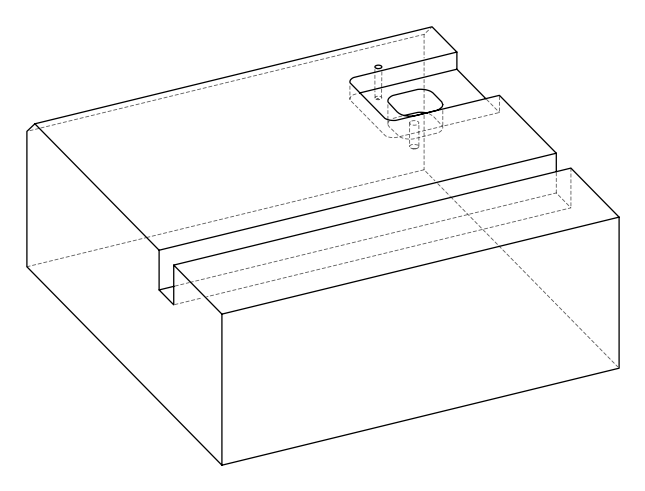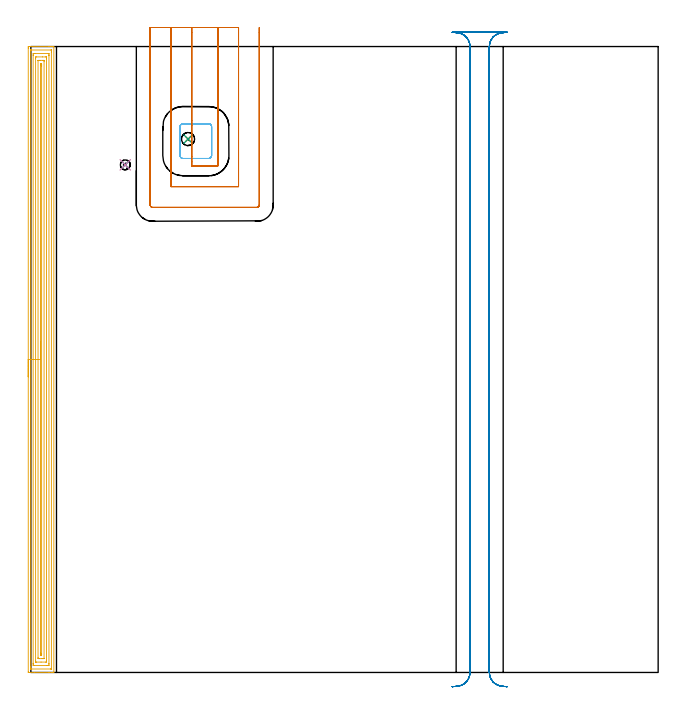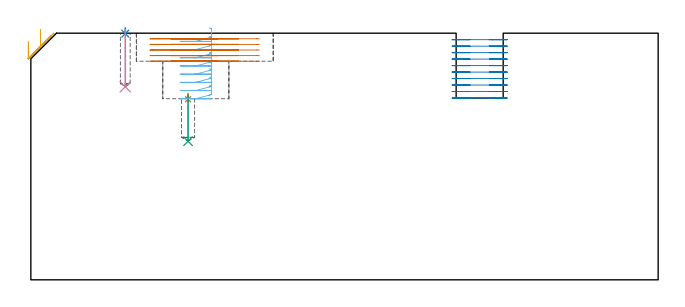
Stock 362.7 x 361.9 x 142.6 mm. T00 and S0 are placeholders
(PLAN: 8 operations, 5 tool changes, 45.8 min)
(1 SPOT_DRILL | STEP1POCKET | NXT0321_9005460120000 | 0.04 min | 4153 mm3)
(2 SPOT_DRILL_1 | STEP1POCKET_1 | NXT0321_9005460120000 | 0.03 min | 0 mm3)
(3 DRILL_BLIND_HOLE_INTO_CENTER | STEP1POCKET | UGT0301_195 | 0.12 min | 1065 mm3)
(4 DRILL_BLIND_HOLE_INTO_CENTER_1 | STEP1POCKET_1 | UGT0301_180 | 0.13 min | 754 mm3)
(5 AREA_MILL | FG_CHAMFER_SURFACE | UGT0205_001 | 17.58 min | 39625 mm3)
(6 MILL_RECTANGULAR_POCKET | POCKET_RECTANGULAR_STRAIGHT | UGT0201_094 | Follow Part, ap 5, ae 75% | 2.17 min | 49381 mm3)
(7 MILL_SLOT | SLOT_PARTIAL_RECTANGULAR | NXT0201_012 | Follow Part, ap 4, ae 75% | 8.5 min | 105922 mm3)
(8 MILL_RECTANGULAR_SLOT | SLOT_RECTANGULAR | NXT0201_012 | Follow Part, ap 4, ae 75% | 17.21 min | 369136 mm3)
(TOOL NXT0321_9005460120000 | NC Spot Drill, 142deg, 12mm, Carbide, Uncoated | D12 PA142 FL30 Z2)
(TOOL UGT0301_195 | Twist Drill 7.6 mm | D7.6 PA118 FL73 Z2)
(TOOL UGT0301_180 | Twist Drill 5.7 mm | D5.7 PA118 FL55 Z2)
(TOOL UGT0205_001 | Chamfer Mill 20 x 3 x 45 deg. | D20 FL50 Z2)
(TOOL UGT0201_094 | End mill 20 mm | D20 FL38 Z4)
(TOOL NXT0201_012 | ENDMILL 16mm [2P460-1600-NA 1630] | D16 FL38 Z6)
(OP 1 SPOT_DRILL)
G17 G21 G94 G90
T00 M6
G54
G17 G0 G90 X90.9 Y308.4 S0 M3
G43 Z152.6 H0
G94 G81 G98 Z104.373 F250. R107.7
G80
M5
M2
(OP 2 SPOT_DRILL_1)
G17 G21 G94 G90
T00 M6
G54
G17 G0 G90 X54.6 Y293.5 S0 M3
G43 Z152.6 H0
G94 G81 G98 Z142.355 F250. R145.6
G80
M5
M2
(OP 3 DRILL_BLIND_HOLE_INTO_CENTER)
G17 G21 G94 G90
T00 M6
G54
G17 G0 G90 X90.9 Y308.4 S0 M3
G43 Z152.6 H0
G94 G81 G98 Z80.1 F250. R106.7
G80
M5
M2
(OP 4 DRILL_BLIND_HOLE_INTO_CENTER_1)
G17 G21 G94 G90
T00 M6
G54
G17 G0 G90 X54.6 Y293.5 S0 M3
G43 Z152.6 H0
G94 G81 G98 Z111.6 F250. R144.6
G80
M5
M2
(OP 5 AREA_MILL)
G17 G21 G94 G90
T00 M6
G54
G17 G0 G90 X-1.5 Y170.95 S1061 M3
G43 Z152.6 H0
Z137.8
G94 G1 Y170.988 Z136.928 F250.
Y171.102 Z136.063
Y171.291 Z135.212
Y171.553 Z134.38
Y171.887 Z133.574
Y172.29 Z132.8
Y172.758 Z132.064
Y173.29 Z131.372
Y173.879 Z130.729
Y174.522 Z130.14
Y175.214 Z129.608
Y175.95 Z129.14
Y176.724 Z128.737
Y177.53 Z128.403
Y178.362 Z128.141
Y179.213 Z127.952
Y180.078 Z127.838
Y180.95 Z127.8
Y360.79
X-1.499 Y361.29 Z127.801
X-1.496 Y361.679 Z127.802
X-1.492 Y361.89 Z127.805
X-1.114 Y361.895 Z128.183
X-0.515 Y361.9 Z128.782
X10.284 Z139.578
X10.839 Z140.136
X11.161 Z140.457
X11.716 Z141.012
X12.037 Z141.332
X12.68 Z141.979
X13.017 Z142.317
X13.161 Y361.897 Z142.453
X13.298 Y361.89 Z142.589
X13.3 Y361.736 Z142.6
Y0.164
X13.298 Y0.01 Z142.589
X13.161 Y0.003 Z142.453
X13.017 Y0. Z142.317
X12.68 Z141.979
X12.037 Z141.332
X10.839 Z140.136
X10.284 Z139.578
X2.093 Z131.391
X-1.114 Z128.183
X-1.395 Y0.003 Z127.902
X-1.492 Y0.01 Z127.805
X-1.499 Y0.109 Z127.799
X-1.5 Y0.61 Z127.8
Y180.95
X-0.086 Z129.214
X-0.085 Y359.505 Z129.215
X-0.081 Y359.872 Z129.219
X-0.08 Y359.887 Z129.22
X-0.051 Y359.892 Z129.249
X0.018 Y359.897 Z129.318
X0.122 Y359.899 Z129.422
X0.251 Y359.9 Z129.551
X11.649 Z140.949
X11.82 Y359.898 Z141.12
X11.849 Y359.895 Z141.149
X11.876 Y359.891 Z141.176
X11.879 Y359.853 Z141.179
X11.884 Y359.66 Z141.184
X11.885 Y359.505 Z141.185
X11.886 Y358.766 Z141.186
X11.885 Y2.395 Z141.185
X11.881 Y2.028 Z141.181
X11.879 Y2.013 Z141.179
X11.85 Y2.008 Z141.15
X11.782 Y2.003 Z141.082
X11.678 Y2.001 Z140.978
X11.549 Y2. Z140.849
X0.151 Z129.451
X-0.02 Y2.002 Z129.28
X-0.049 Y2.005 Z129.251
X-0.076 Y2.009 Z129.224
X-0.079 Y2.047 Z129.221
X-0.084 Y2.24 Z129.216
X-0.085 Y2.395 Z129.215
X-0.086 Y3.134 Z129.214
Y180.95
X1.328 Z130.628
X1.329 Y356.826 Z130.629
X1.33 Y357.016 Z130.63
X1.335 Y357.719 Z130.635
X1.345 Y357.893 Z130.645
X2.393 Y357.9 Z131.693
X10.107 Y357.899 Z139.407
X10.284 Y357.895 Z139.584
X10.455 Y357.89 Z139.755
X10.464 Y357.719 Z139.764
X10.468 Y357.532 Z139.768
X10.471 Y356.826 Z139.771
Y356.635
Y5.074
X10.47 Y4.884 Z139.77
X10.464 Y4.181 Z139.764
X10.455 Y4.007 Z139.755
X9.407 Y4. Z138.707
X1.693 Y4.001 Z130.993
X1.516 Y4.005 Z130.816
X1.345 Y4.01 Z130.645
X1.335 Y4.181 Z130.635
X1.332 Y4.368 Z130.632
X1.329 Y5.074 Z130.629
Y5.265
X1.328 Y180.95 Z130.628
X2.743 Z132.043
Y355.041
X2.744 Y355.576 Z132.044
X2.746 Y355.756 Z132.046
X2.75 Y355.889 Z132.05
X3.303 Y355.9 Z132.603
X6.777 Z136.077
X8.563 Z137.863
X8.95 Y355.893 Z138.25
X9.041 Y355.89 Z138.341
X9.05 Y355.833 Z138.35
X9.053 Y355.766 Z138.353
X9.057 Y355.397 Z138.357
Y6.859
X9.056 Y6.324 Z138.356
X9.054 Y6.144 Z138.354
X9.05 Y6.011 Z138.35
X8.497 Y6. Z137.797
X5.9 Z135.2
X3.237 Z132.537
X2.85 Y6.007 Z132.15
X2.759 Y6.01 Z132.059
X2.75 Y6.067 Z132.05
X2.747 Y6.134 Z132.047
X2.743 Y6.503 Z132.043
Y180.95
X4.157 Z133.457
Y353.696
X4.159 Y353.806 Z133.459
X4.161 Y353.861 Z133.461
X4.163 Y353.882 Z133.463
X4.18 Y353.89 Z133.48
X4.393 Y353.897 Z133.693
X5.023 Y353.899 Z134.323
X5.267 Y353.9 Z134.567
X7.021 Y353.899 Z136.321
X7.512 Y353.893 Z136.812
X7.624 Y353.89 Z136.924
X7.636 Y353.697 Z136.936
X7.643 Y353.266 Z136.943
X7.642 Y8.204 Z136.942
X7.641 Y8.094 Z136.941
X7.639 Y8.039 Z136.939
X7.637 Y8.018 Z136.937
X7.62 Y8.01 Z136.92
X7.407 Y8.003 Z136.707
X6.777 Y8.001 Z136.077
X6.533 Y8. Z135.833
X4.779 Y8.001 Z134.079
X4.288 Y8.007 Z133.588
X4.176 Y8.01 Z133.476
X4.164 Y8.203 Z133.464
X4.157 Y8.634 Z133.457
Y180.95
X5.571 Z134.871
Y350.912
X5.574 Y351.47 Z134.874
X5.577 Y351.798 Z134.877
X5.589 Y351.89 Z134.889
X5.689 Y351.895 Z134.989
X5.9 Y351.899 Z135.2
X6.041 Z135.341
X6.153 Y351.895 Z135.453
X6.222 Y351.89 Z135.522
X6.224 Y351.804 Z135.524
X6.228 Y351.47 Z135.528
X6.229 Y351.135 Z135.529
Y350.577
Y10.989
X6.226 Y10.43 Z135.526
X6.223 Y10.102 Z135.523
X6.211 Y10.01 Z135.511
X6.111 Y10.005 Z135.411
X5.9 Y10.001 Z135.2
X5.759 Z135.059
X5.647 Y10.005 Z134.947
X5.578 Y10.01 Z134.878
X5.576 Y10.096 Z134.876
X5.572 Y10.43 Z134.872
X5.571 Y10.765 Z134.871
Y11.323
Y180.95
Y181.822 Z134.909
Y182.686 Z135.023
Y183.538 Z135.212
Y184.37 Z135.474
Y185.176 Z135.808
Y185.95 Z136.211
Y186.686 Z136.68
Y187.378 Z137.211
Y188.021 Z137.8
Y188.61 Z138.443
Y189.141 Z139.135
Y189.61 Z139.871
Y190.013 Z140.645
Y190.347 Z141.451
Y190.609 Z142.283
Y190.798 Z143.135
Y190.912 Z143.999
Y190.95 Z144.871
G0 Z152.6
M5
M2
(OP 6 MILL_RECTANGULAR_POCKET)
G17 G21 G94 G90
T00 M6
G54
G17 G0 G90 X103.352 Y297.261 S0 M3
G43 Z152.6 H0
Z145.6
G94 G1 X103.645 Y297.378 Z145.515 F250.
X103.915 Y297.557 Z145.429
X104.143 Y297.785 Z145.342
X104.322 Y298.055 Z145.255
X104.442 Y298.355 Z145.169
X104.5 Y298.673 Z145.082
Y315.727 Z140.513
X104.442 Y316.045 Z140.426
X104.322 Y316.345 Z140.339
X104.143 Y316.615 Z140.253
X103.915 Y316.843 Z140.166
X103.645 Y317.022 Z140.079
X103.345 Y317.142 Z139.993
X103.027 Y317.2 Z139.906
X95.4 Z137.862
X87.9 F500.
G3 X86.3 Y315.6 R1.6
G1 Y298.8
G3 X87.9 Y297.2 R1.6
G1 X102.9
G3 X104.5 Y298.8 R1.6
G1 Y315.6
G3 X102.9 Y317.2 R1.6
G1 X95.4
X94.4
G0 X103.352 Y297.261 Z140.862
G1 X103.645 Y297.378 Z140.778 F250.
X103.915 Y297.557 Z140.691
X104.143 Y297.785 Z140.604
X104.322 Y298.055 Z140.518
X104.442 Y298.355 Z140.431
X104.5 Y298.673 Z140.344
Y315.727 Z135.775
X104.442 Y316.045 Z135.688
X104.322 Y316.345 Z135.602
X104.143 Y316.615 Z135.515
X103.915 Y316.843 Z135.428
X103.645 Y317.022 Z135.342
X103.345 Y317.142 Z135.255
X103.027 Y317.2 Z135.168
X95.4 Z133.125
X87.9 F500.
G3 X86.3 Y315.6 R1.6
G1 Y298.8
G3 X87.9 Y297.2 R1.6
G1 X102.9
G3 X104.5 Y298.8 R1.6
G1 Y315.6
G3 X102.9 Y317.2 R1.6
G1 X95.4
X94.4
G0 X103.352 Y297.261 Z136.125
G1 X103.645 Y297.378 Z136.04 F250.
X103.915 Y297.557 Z135.954
X104.143 Y297.785 Z135.867
X104.322 Y298.055 Z135.78
X104.442 Y298.355 Z135.694
X104.5 Y298.673 Z135.607
Y315.727 Z131.038
X104.442 Y316.045 Z130.951
X104.322 Y316.345 Z130.864
X104.143 Y316.615 Z130.778
X103.915 Y316.843 Z130.691
X103.645 Y317.022 Z130.604
X103.345 Y317.142 Z130.518
X103.027 Y317.2 Z130.431
X95.4 Z128.387
X87.9 F500.
G3 X86.3 Y315.6 R1.6
G1 Y298.8
G3 X87.9 Y297.2 R1.6
G1 X102.9
G3 X104.5 Y298.8 R1.6
G1 Y315.6
G3 X102.9 Y317.2 R1.6
G1 X95.4
X94.4
G0 X103.352 Y297.261 Z131.387
G1 X103.645 Y297.378 Z131.303 F250.
X103.915 Y297.557 Z131.216
X104.143 Y297.785 Z131.129
X104.322 Y298.055 Z131.043
X104.442 Y298.355 Z130.956
X104.5 Y298.673 Z130.869
Y315.727 Z126.3
X104.442 Y316.045 Z126.213
X104.322 Y316.345 Z126.127
X104.143 Y316.615 Z126.04
X103.915 Y316.843 Z125.953
X103.645 Y317.022 Z125.867
X103.345 Y317.142 Z125.78
X103.027 Y317.2 Z125.693
X95.4 Z123.65
X87.9 F500.
G3 X86.3 Y315.6 R1.6
G1 Y298.8
G3 X87.9 Y297.2 R1.6
G1 X102.9
G3 X104.5 Y298.8 R1.6
G1 Y315.6
G3 X102.9 Y317.2 R1.6
G1 X95.4
X94.4
G0 X103.352 Y297.261 Z126.65
G1 X103.645 Y297.378 Z126.565 F250.
X103.915 Y297.557 Z126.479
X104.143 Y297.785 Z126.392
X104.322 Y298.055 Z126.305
X104.442 Y298.355 Z126.219
X104.5 Y298.673 Z126.132
Y315.727 Z121.563
X104.442 Y316.045 Z121.476
X104.322 Y316.345 Z121.389
X104.143 Y316.615 Z121.303
X103.915 Y316.843 Z121.216
X103.645 Y317.022 Z121.129
X103.345 Y317.142 Z121.043
X103.027 Y317.2 Z120.956
X95.4 Z118.912
X87.9 F500.
G3 X86.3 Y315.6 R1.6
G1 Y298.8
G3 X87.9 Y297.2 R1.6
G1 X102.9
G3 X104.5 Y298.8 R1.6
G1 Y315.6
G3 X102.9 Y317.2 R1.6
G1 X95.4
X94.4
G0 X103.352 Y297.261 Z121.912
G1 X103.645 Y297.378 Z121.828 F250.
X103.915 Y297.557 Z121.741
X104.143 Y297.785 Z121.654
X104.322 Y298.055 Z121.568
X104.442 Y298.355 Z121.481
X104.5 Y298.673 Z121.394
Y315.727 Z116.825
X104.442 Y316.045 Z116.738
X104.322 Y316.345 Z116.652
X104.143 Y316.615 Z116.565
X103.915 Y316.843 Z116.478
X103.645 Y317.022 Z116.392
X103.345 Y317.142 Z116.305
X103.027 Y317.2 Z116.219
X95.4 Z114.175
X87.9 F500.
G3 X86.3 Y315.6 R1.6
G1 Y298.8
G3 X87.9 Y297.2 R1.6
G1 X102.9
G3 X104.5 Y298.8 R1.6
G1 Y315.6
G3 X102.9 Y317.2 R1.6
G1 X95.4
X94.4
G0 X103.352 Y297.261 Z117.175
G1 X103.645 Y297.378 Z117.09 F250.
X103.915 Y297.557 Z117.004
X104.143 Y297.785 Z116.917
X104.322 Y298.055 Z116.83
X104.442 Y298.355 Z116.744
X104.5 Y298.673 Z116.657
Y315.727 Z112.088
X104.442 Y316.045 Z112.001
X104.322 Y316.345 Z111.914
X104.143 Y316.615 Z111.828
X103.915 Y316.843 Z111.741
X103.645 Y317.022 Z111.654
X103.345 Y317.142 Z111.568
X103.027 Y317.2 Z111.481
X95.4 Z109.437
X87.9 F500.
G3 X86.3 Y315.6 R1.6
G1 Y298.8
G3 X87.9 Y297.2 R1.6
G1 X102.9
G3 X104.5 Y298.8 R1.6
G1 Y315.6
G3 X102.9 Y317.2 R1.6
G1 X95.4
X94.4
G0 X103.352 Y297.261 Z112.437
G1 X103.645 Y297.378 Z112.353 F250.
X103.915 Y297.557 Z112.266
X104.143 Y297.785 Z112.179
X104.322 Y298.055 Z112.093
X104.442 Y298.355 Z112.006
X104.5 Y298.673 Z111.92
Y315.727 Z107.35
X104.442 Y316.045 Z107.263
X104.322 Y316.345 Z107.177
X104.143 Y316.615 Z107.09
X103.915 Y316.843 Z107.004
X103.645 Y317.022 Z106.917
X103.345 Y317.142 Z106.83
X103.027 Y317.2 Z106.744
X95.4 Z104.7
X87.9 F500.
G3 X86.3 Y315.6 R1.6
G1 Y298.8
G3 X87.9 Y297.2 R1.6
G1 X102.9
G3 X104.5 Y298.8 R1.6
G1 Y315.6
G3 X102.9 Y317.2 R1.6
G1 X95.4
X94.4
G0 Z152.6
M5
M2
(OP 7 MILL_SLOT)
G17 G21 G94 G90
T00 M6
G54
G17 G0 G90 X93. Y372.9 S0 M3
G43 Z152.6 H1
Z139.36
G94 G1 Y369.9 F250.
Y319.2 F500.
Y316.2 F250.
Y298.2 F500.
Y295.2 F250.
Y292.9 F500.
X108.1
Y369.9
Y372.9 F250.
X81.
Y369.9
Y280.9 F500.
X120.1
Y369.9
Y372.9 F250.
X69.
Y369.9
Y270.3 F500.
G3 X70.4 Y268.9 R1.4
G1 X130.7
G3 X132.1 Y270.3 R1.4
G1 Y369.9
Y372.9 F250.
G0 X93. Z136.12
G1 Y369.9
Y319.2 F500.
Y316.2 F250.
Y298.2 F500.
Y295.2 F250.
Y292.9 F500.
X108.1
Y369.9
Y372.9 F250.
X81.
Y369.9
Y280.9 F500.
X120.1
Y369.9
Y372.9 F250.
X69.
Y369.9
Y270.3 F500.
G3 X70.4 Y268.9 R1.4
G1 X130.7
G3 X132.1 Y270.3 R1.4
G1 Y369.9
Y372.9 F250.
G0 X93. Z132.88
G1 Y369.9
Y319.2 F500.
Y316.2 F250.
Y298.2 F500.
Y295.2 F250.
Y292.9 F500.
X108.1
Y369.9
Y372.9 F250.
X81.
Y369.9
Y280.9 F500.
X120.1
Y369.9
Y372.9 F250.
X69.
Y369.9
Y270.3 F500.
G3 X70.4 Y268.9 R1.4
G1 X130.7
G3 X132.1 Y270.3 R1.4
G1 Y369.9
Y372.9 F250.
G0 X93. Z129.64
G1 Y369.9
Y319.2 F500.
Y316.2 F250.
Y298.2 F500.
Y295.2 F250.
Y292.9 F500.
X108.1
Y369.9
Y372.9 F250.
X81.
Y369.9
Y280.9 F500.
X120.1
Y369.9
Y372.9 F250.
X69.
Y369.9
Y270.3 F500.
G3 X70.4 Y268.9 R1.4
G1 X130.7
G3 X132.1 Y270.3 R1.4
G1 Y369.9
Y372.9 F250.
G0 X93. Z126.4
G1 Y369.9
Y319.2 F500.
Y316.2 F250.
Y298.2 F500.
Y295.2 F250.
Y292.9 F500.
X108.1
Y369.9
Y372.9 F250.
X81.
Y369.9
Y280.9 F500.
X120.1
Y369.9
Y372.9 F250.
X69.
Y369.9
Y270.3 F500.
G3 X70.4 Y268.9 R1.4
G1 X130.7
G3 X132.1 Y270.3 R1.4
G1 Y369.9
Y372.9 F250.
G0 Z152.6
M5
M2
(OP 8 MILL_RECTANGULAR_SLOT)
G17 G21 G94 G90
T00 M6
G54
G17 G0 G90 X275.397 Y-8.23 S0 M3
G43 Z152.6 H1
Z138.85
G94 G1 X272.408 Y-7.97 F250.
G2 X265.1 Y0. R8. F500.
G1 Y361.9
G2 X272.408 Y369.87 R8.
G1 X275.397 Y370.13 F250.
X243.603
X246.592 Y369.87
G2 X253.9 Y361.9 R8. F500.
G1 Y0.
G2 X246.592 Y-7.97 R8.
G1 X243.603 Y-8.23 F250.
G0 X275.397 Z135.1
G1 X272.408 Y-7.97
G2 X265.1 Y0. R8. F500.
G1 Y361.9
G2 X272.408 Y369.87 R8.
G1 X275.397 Y370.13 F250.
X243.603
X246.592 Y369.87
G2 X253.9 Y361.9 R8. F500.
G1 Y0.
G2 X246.592 Y-7.97 R8.
G1 X243.603 Y-8.23 F250.
G0 X275.397 Z131.35
G1 X272.408 Y-7.97
G2 X265.1 Y0. R8. F500.
G1 Y361.9
G2 X272.408 Y369.87 R8.
G1 X275.397 Y370.13 F250.
X243.603
X246.592 Y369.87
G2 X253.9 Y361.9 R8. F500.
G1 Y0.
G2 X246.592 Y-7.97 R8.
G1 X243.603 Y-8.23 F250.
G0 X275.397 Z127.6
G1 X272.408 Y-7.97
G2 X265.1 Y0. R8. F500.
G1 Y361.9
G2 X272.408 Y369.87 R8.
G1 X275.397 Y370.13 F250.
X243.603
X246.592 Y369.87
G2 X253.9 Y361.9 R8. F500.
G1 Y0.
G2 X246.592 Y-7.97 R8.
G1 X243.603 Y-8.23 F250.
G0 X275.397 Z123.85
G1 X272.408 Y-7.97
G2 X265.1 Y0. R8. F500.
G1 Y361.9
G2 X272.408 Y369.87 R8.
G1 X275.397 Y370.13 F250.
X243.603
X246.592 Y369.87
G2 X253.9 Y361.9 R8. F500.
G1 Y0.
G2 X246.592 Y-7.97 R8.
G1 X243.603 Y-8.23 F250.
G0 X275.397 Z120.1
G1 X272.408 Y-7.97
G2 X265.1 Y0. R8. F500.
G1 Y361.9
G2 X272.408 Y369.87 R8.
G1 X275.397 Y370.13 F250.
X243.603
X246.592 Y369.87
G2 X253.9 Y361.9 R8. F500.
G1 Y0.
G2 X246.592 Y-7.97 R8.
G1 X243.603 Y-8.23 F250.
G0 X275.397 Z116.35
G1 X272.408 Y-7.97
G2 X265.1 Y0. R8. F500.
G1 Y361.9
G2 X272.408 Y369.87 R8.
G1 X275.397 Y370.13 F250.
X243.603
X246.592 Y369.87
G2 X253.9 Y361.9 R8. F500.
G1 Y0.
G2 X246.592 Y-7.97 R8.
G1 X243.603 Y-8.23 F250.
G0 X275.397 Z112.6
G1 X272.408 Y-7.97
G2 X265.1 Y0. R8. F500.
G1 Y361.9
G2 X272.408 Y369.87 R8.
G1 X275.397 Y370.13 F250.
X243.603
X246.592 Y369.87
G2 X253.9 Y361.9 R8. F500.
G1 Y0.
G2 X246.592 Y-7.97 R8.
G1 X243.603 Y-8.23 F250.
G0 X275.397 Z108.85
G1 X272.408 Y-7.97
G2 X265.1 Y0. R8. F500.
G1 Y361.9
G2 X272.408 Y369.87 R8.
G1 X275.397 Y370.13 F250.
X243.603
X246.592 Y369.87
G2 X253.9 Y361.9 R8. F500.
G1 Y0.
G2 X246.592 Y-7.97 R8.
G1 X243.603 Y-8.23 F250.
G0 X275.397 Z105.1
G1 X272.408 Y-7.97
G2 X265.1 Y0. R8. F500.
G1 Y361.9
G2 X272.408 Y369.87 R8.
G1 X275.397 Y370.13 F250.
X243.603
X246.592 Y369.87
G2 X253.9 Y361.9 R8. F500.
G1 Y0.
G2 X246.592 Y-7.97 R8.
G1 X243.603 Y-8.23 F250.
G0 Z152.6
M5
M2
